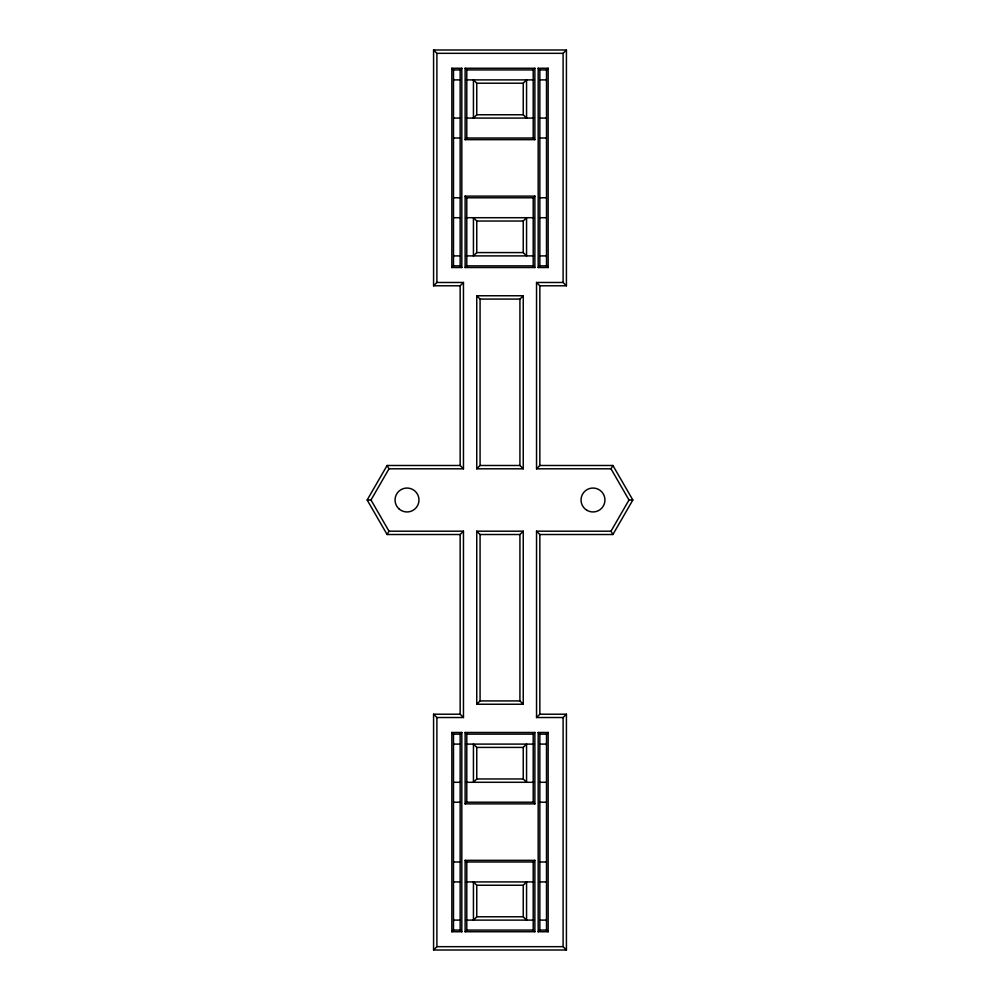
<?xml version="1.0" encoding="UTF-8"?>
<svg xmlns="http://www.w3.org/2000/svg" width="1000" height="1000" viewBox="0 0 1000 1000"><rect width="100%" height="100%" fill="white"/><g stroke="black" fill="none" stroke-linecap="round" stroke-linejoin="round"><path stroke-width="1.5" d="M463.462 531.188L460.15 534.513L387.088 534.513L367.163 500L387.088 465.487L460.15 465.487L463.462 468.812L389 468.812L370.988 500L389 531.188L463.462 531.188L463.462 717.525L436.9 717.525L433.575 714.212L460.15 714.212L463.462 717.525M387.088 534.513L389 531.188M611 468.812L612.913 465.487L632.837 500L612.913 534.513L539.85 534.513L536.538 531.188L611 531.188L629.012 500L611 468.812L536.538 468.812L536.538 282.475L563.1 282.475L566.425 285.788L539.85 285.788L536.538 282.475M461.812 267.525L460.15 265.863L460.15 69.925L461.812 68.263L451.85 68.263L451.85 267.525L461.812 267.525L461.812 68.263M476.75 114.763L473.438 118.075L473.438 79.887L476.75 83.212L523.25 83.212L526.562 79.887L526.562 118.075L523.25 114.763L476.75 114.763L476.75 83.212M534.875 139.662L533.212 138.012L533.212 69.925L534.875 68.263L465.125 68.263L465.125 139.662L534.875 139.662L534.875 68.263M465.125 139.662L466.788 138.012L466.788 69.925L465.125 68.263M548.15 267.525L546.5 265.863L546.5 69.925L548.15 68.263L538.188 68.263L538.188 267.525L548.15 267.525L548.15 68.263M563.1 282.475L563.1 53.325L566.425 50L433.575 50L433.575 285.788L460.15 285.788L463.462 282.475L436.9 282.475L433.575 285.788M451.85 267.525L453.5 265.863L453.5 69.925L451.85 68.263M476.75 252.587L473.438 255.9L473.438 217.712L476.75 221.038L523.25 221.038L526.562 217.712L526.562 255.9L523.25 252.587L476.75 252.587L476.75 221.038M534.875 196.125L533.212 197.787L533.212 265.863L534.875 267.525L465.125 267.525L465.125 196.125L534.875 196.125L534.875 267.525M465.125 267.525L466.788 265.863L466.788 197.787L465.125 196.125M538.188 267.525L539.85 265.863L539.85 69.925L538.188 68.263M523.25 468.812L519.925 465.487L519.925 299.075L523.25 295.763L476.75 295.763L476.75 468.812L523.25 468.812L523.25 295.763M476.75 468.812L480.075 465.487L480.075 299.075L476.75 295.763M536.538 468.812L539.85 465.487L539.85 285.788M523.25 704.237L519.925 700.925L519.925 534.513L523.25 531.188L476.75 531.188L476.75 704.237L523.25 704.237L523.25 531.188M476.75 704.237L480.075 700.925L480.075 534.513L476.75 531.188M461.812 931.737L460.15 930.075L460.15 734.137L461.812 732.475L451.85 732.475L451.85 931.737L461.812 931.737L461.812 732.475M539.85 714.212L566.425 714.212L563.1 717.525L536.538 717.525L539.85 714.212L539.85 534.513M476.75 778.962L473.438 782.288L473.438 744.1L476.75 747.412L523.25 747.412L526.562 744.1L526.562 782.288L523.25 778.962L476.75 778.962L476.75 747.412M534.875 803.875L533.212 802.212L533.212 734.137L534.875 732.475L465.125 732.475L465.125 803.875L534.875 803.875L534.875 732.475M465.125 803.875L466.788 802.212L466.788 734.137L465.125 732.475M548.15 931.737L546.5 930.075L546.5 734.137L548.15 732.475L538.188 732.475L538.188 931.737L548.15 931.737L548.15 732.475M566.425 714.212L566.425 950L433.575 950L436.9 946.675L436.9 717.525M451.85 931.737L453.5 930.075L453.5 734.137L451.85 732.475M476.75 916.787L473.438 920.113L473.438 881.925L476.75 885.238L523.25 885.238L526.562 881.925L526.562 920.113L523.25 916.787L476.75 916.787L476.75 885.238M534.875 860.337L533.212 861.988L533.212 930.075L534.875 931.737L465.125 931.737L465.125 860.337L534.875 860.337L534.875 931.737M465.125 931.737L466.788 930.075L466.788 861.988L465.125 860.337M538.188 931.737L539.85 930.075L539.85 734.137L538.188 732.475M433.575 50L436.9 53.325L563.1 53.325M453.5 69.925L460.15 69.925M466.788 69.925L533.212 69.925M539.85 69.925L546.5 69.925M453.837 79.887L460.312 79.887M465.9 79.887L534.1 79.887M539.688 79.887L546.163 79.887M453.837 118.075L460.3 118.075M465.9 118.075L534.1 118.075M539.7 118.075L546.163 118.075M453.8 138.012L460.3 138.012M466.175 138.012L533.825 138.012M539.7 138.012L546.2 138.012M453.8 197.787L460.3 197.787M466.175 197.787L533.825 197.787M539.7 197.787L546.2 197.787M453.837 217.712L460.3 217.712M465.9 217.712L534.1 217.712M539.7 217.712L546.163 217.712M453.837 255.9L460.312 255.9M465.9 255.9L534.1 255.9M539.688 255.9L546.163 255.9M453.5 265.863L460.15 265.863M466.788 265.863L533.212 265.863M539.85 265.863L546.5 265.863M480.075 299.075L519.925 299.075M480.075 465.487L519.925 465.487M539.85 465.487L612.913 465.487M367.163 500L370.988 500M629.012 500L632.837 500M480.075 534.513L519.925 534.513M480.075 700.925L519.925 700.925M453.5 734.137L460.15 734.137M466.788 734.137L533.212 734.137M539.85 734.137L546.5 734.137M453.837 744.1L460.312 744.1M465.9 744.1L534.1 744.1M539.688 744.1L546.163 744.1M453.837 782.288L460.3 782.288M465.9 782.288L534.1 782.288M539.7 782.288L546.163 782.288M453.8 802.212L460.3 802.212M466.175 802.212L533.825 802.212M539.7 802.212L546.2 802.212M453.8 861.988L460.3 861.988M466.175 861.988L533.825 861.988M539.7 861.988L546.2 861.988M453.837 881.925L460.3 881.925M465.9 881.925L534.1 881.925M539.7 881.925L546.163 881.925M453.837 920.113L460.312 920.113M465.9 920.113L534.1 920.113M539.688 920.113L546.163 920.113M453.5 930.075L460.15 930.075M466.788 930.075L533.212 930.075M539.85 930.075L546.5 930.075M436.9 946.675L563.1 946.675L566.425 950M611 531.188L612.913 534.513M387.088 465.487L389 468.812M566.425 50L566.425 285.788M563.1 717.525L563.1 946.675M536.538 531.188L536.538 717.525M523.25 83.212L523.25 114.763M523.25 221.038L523.25 252.587M523.25 747.412L523.25 778.962M523.25 885.238L523.25 916.787M463.462 282.475L463.462 468.812M460.15 285.788L460.15 465.487M460.15 534.513L460.15 714.212M436.9 53.325L436.9 282.475M433.575 714.212L433.575 950M399.325 509.162A11.95 11.95 0 0 0 418.787 502.075A11.95 11.95 0 0 0 402.925 488.762A11.95 11.95 0 0 0 399.325 509.162M587.013 510.35A11.95 11.95 0 0 0 604.95 500A11.95 11.95 0 0 0 587.013 489.65A11.95 11.95 0 0 0 587.013 510.35"/></g></svg>
